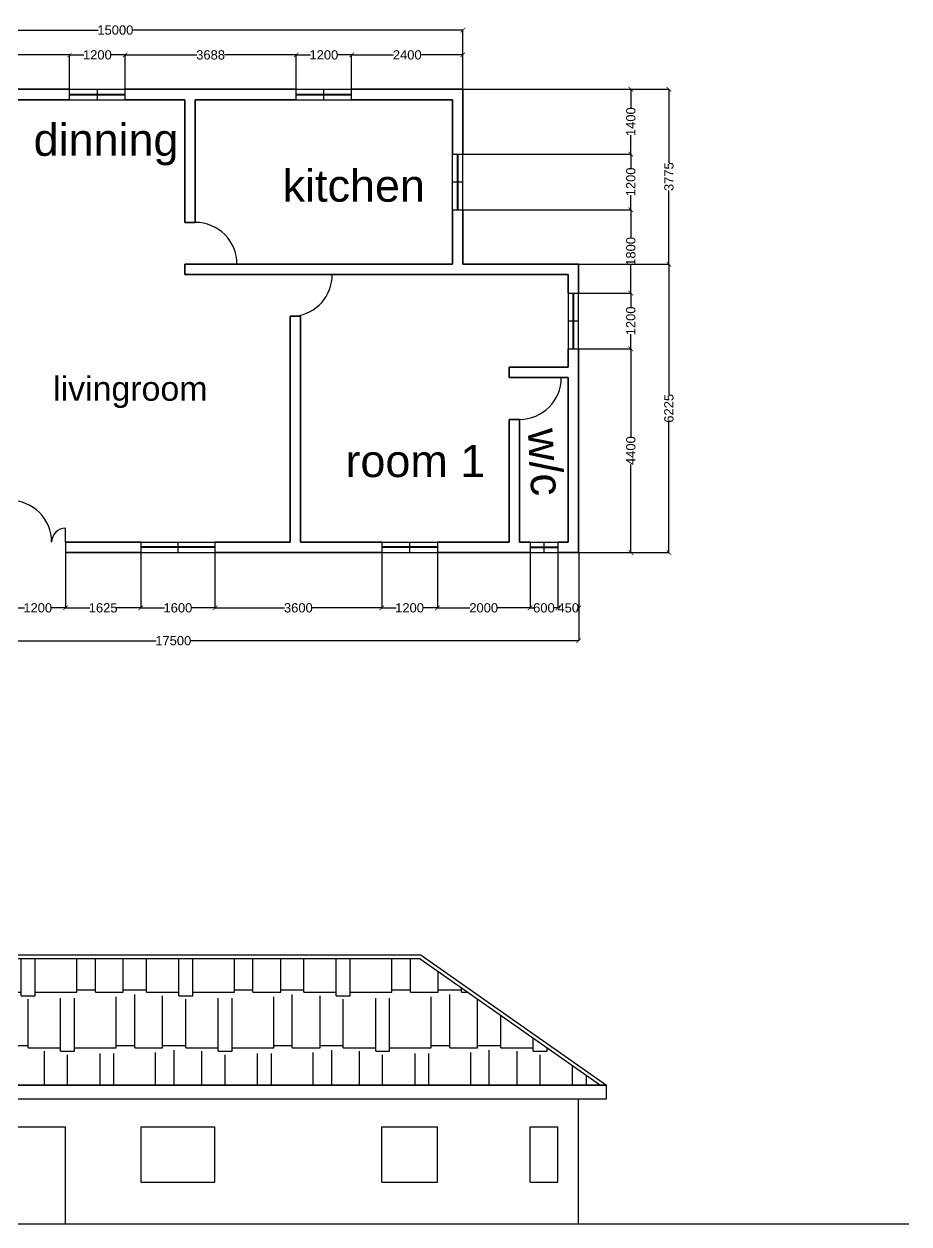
# Model space of a CAD drawing. Header units: millimetres. Extents: x -94062 to 81111, y 92198 to 185346.
# Drawn here: x 35011 to 54111, y 92198 to 118101 of the extents above; entities that cross this region are included whole.
import ezdxf

# ---------------------------------------------------------------- set-up
doc = ezdxf.new("R2010")
doc.units = ezdxf.units.MM
doc.header["$MEASUREMENT"] = 0
doc.styles.get("Standard").update_dxf_attribs({"font": 'arial.ttf'})
doc.dimstyles.get("Standard").update_dxf_attribs({"dimtxt": 200, "dimasz": 100, "dimexe": 0.18, "dimexo": 0.0625, "dimgap": 0.09, "dimtad": 0, "dimdec": 0, "dimzin": 0, "dimdsep": 46, "dimtxsty": 'Standard', "dimblk": 'ARCHTICK', "dimcen": 0.09, "dimadec": 0, "dimazin": 0, "dimtfac": 1, "dimtdec": 0, "dimtofl": 0, "dimtmove": 0, "dimatfit": 3, "dimldrblk": 'ARCHTICK', "dimfxl": 1, "dimtolj": 1, "dimtzin": 0, "dimarcsym": 0})

# ---------------------------------------------------------------- blocks, each defined once
blk = doc.blocks.new('_ArchTick')
at = {"color": 0, "linetype": 'ByBlock', "const_width": 0.15}
blk.add_lwpolyline([(-0.5, -0.5), (0.5, 0.5)], dxfattribs=at)
blk = doc.blocks.new('*D42')
at = {"color": 0, "lineweight": -2, "transparency": 16777216}
for p, q in [((29482, 106692), (29482, 104789)), ((46982, 106692), (46982, 104789)), ((29482, 104789), (37865, 104789)), ((46982, 104789), (38598, 104789))]:
    blk.add_line(p, q, dxfattribs=at)
at = {"layer": 'Defpoints', "color": 0, "transparency": 16777216}
for p in [(29482, 106692), (46982, 106692), (46982, 104789)]:
    blk.add_point(p, dxfattribs=at)
at = {"color": 0, "lineweight": -2, "transparency": 16777216, "xscale": 100, "yscale": 100, "zscale": 100, "rotation": 180}
blk.add_blockref('_ArchTick', (29482, 104789), dxfattribs=at)
at = {"color": 0, "lineweight": -2, "transparency": 16777216, "xscale": 100, "yscale": 100, "zscale": 100}
blk.add_blockref('_ArchTick', (46982, 104789), dxfattribs=at)
at = {"color": 0, "transparency": 16777216, "insert": (38232, 104789), "char_height": 200, "attachment_point": 5}
blk.add_mtext('\\A1;17500', dxfattribs=at)
blk = doc.blocks.new('*D46')
at = {"color": 0, "lineweight": -2, "transparency": 16777216}
for p, q in [((34707, 106692), (34707, 105497)), ((35907, 106692), (35907, 105497)), ((34707, 105497), (35018, 105497)), ((35907, 105497), (35596, 105497))]:
    blk.add_line(p, q, dxfattribs=at)
at = {"layer": 'Defpoints', "color": 0, "transparency": 16777216}
for p in [(34707, 106692), (35907, 106692), (35907, 105497)]:
    blk.add_point(p, dxfattribs=at)
at = {"color": 0, "lineweight": -2, "transparency": 16777216, "xscale": 100, "yscale": 100, "zscale": 100, "rotation": 180}
blk.add_blockref('_ArchTick', (34707, 105497), dxfattribs=at)
at = {"color": 0, "lineweight": -2, "transparency": 16777216, "xscale": 100, "yscale": 100, "zscale": 100}
blk.add_blockref('_ArchTick', (35907, 105497), dxfattribs=at)
at = {"color": 0, "transparency": 16777216, "insert": (35307, 105497), "char_height": 200, "attachment_point": 5}
blk.add_mtext('\\A1;1200', dxfattribs=at)
blk = doc.blocks.new('*D47')
at = {"color": 0, "lineweight": -2, "transparency": 16777216}
for p, q in [((35907, 106692), (35907, 105497)), ((37532, 106692), (37532, 105497)), ((35907, 105497), (36429, 105497)), ((37532, 105497), (37009, 105497))]:
    blk.add_line(p, q, dxfattribs=at)
at = {"layer": 'Defpoints', "color": 0, "transparency": 16777216}
for p in [(35907, 106692), (37532, 106692), (37532, 105497)]:
    blk.add_point(p, dxfattribs=at)
at = {"color": 0, "lineweight": -2, "transparency": 16777216, "xscale": 100, "yscale": 100, "zscale": 100, "rotation": 180}
blk.add_blockref('_ArchTick', (35907, 105497), dxfattribs=at)
at = {"color": 0, "lineweight": -2, "transparency": 16777216, "xscale": 100, "yscale": 100, "zscale": 100}
blk.add_blockref('_ArchTick', (37532, 105497), dxfattribs=at)
at = {"color": 0, "transparency": 16777216, "insert": (36719, 105497), "char_height": 200, "attachment_point": 5}
blk.add_mtext('\\A1;1625', dxfattribs=at)
blk = doc.blocks.new('*D48')
at = {"color": 0, "lineweight": -2, "transparency": 16777216}
for p, q in [((37532, 106692), (37532, 105497)), ((39132, 106692), (39132, 105497)), ((37532, 105497), (38043, 105497)), ((39132, 105497), (38621, 105497))]:
    blk.add_line(p, q, dxfattribs=at)
at = {"layer": 'Defpoints', "color": 0, "transparency": 16777216}
for p in [(37532, 106692), (39132, 106692), (39132, 105497)]:
    blk.add_point(p, dxfattribs=at)
at = {"color": 0, "lineweight": -2, "transparency": 16777216, "xscale": 100, "yscale": 100, "zscale": 100, "rotation": 180}
blk.add_blockref('_ArchTick', (37532, 105497), dxfattribs=at)
at = {"color": 0, "lineweight": -2, "transparency": 16777216, "xscale": 100, "yscale": 100, "zscale": 100}
blk.add_blockref('_ArchTick', (39132, 105497), dxfattribs=at)
at = {"color": 0, "transparency": 16777216, "insert": (38332, 105497), "char_height": 200, "attachment_point": 5}
blk.add_mtext('\\A1;1600', dxfattribs=at)
blk = doc.blocks.new('*D49')
at = {"color": 0, "lineweight": -2, "transparency": 16777216}
for p, q in [((39132, 106692), (39132, 105497)), ((42732, 106692), (42732, 105497)), ((39132, 105497), (40633, 105497)), ((42732, 105497), (41230, 105497))]:
    blk.add_line(p, q, dxfattribs=at)
at = {"layer": 'Defpoints', "color": 0, "transparency": 16777216}
for p in [(39132, 106692), (42732, 106692), (42732, 105497)]:
    blk.add_point(p, dxfattribs=at)
at = {"color": 0, "lineweight": -2, "transparency": 16777216, "xscale": 100, "yscale": 100, "zscale": 100, "rotation": 180}
blk.add_blockref('_ArchTick', (39132, 105497), dxfattribs=at)
at = {"color": 0, "lineweight": -2, "transparency": 16777216, "xscale": 100, "yscale": 100, "zscale": 100}
blk.add_blockref('_ArchTick', (42732, 105497), dxfattribs=at)
at = {"color": 0, "transparency": 16777216, "insert": (40932, 105497), "char_height": 200, "attachment_point": 5}
blk.add_mtext('\\A1;3600', dxfattribs=at)
blk = doc.blocks.new('*D50')
at = {"color": 0, "lineweight": -2, "transparency": 16777216}
for p, q in [((42732, 106692), (42732, 105497)), ((43932, 106692), (43932, 105497)), ((42732, 105497), (43043, 105497)), ((43932, 105497), (43621, 105497))]:
    blk.add_line(p, q, dxfattribs=at)
at = {"layer": 'Defpoints', "color": 0, "transparency": 16777216}
for p in [(42732, 106692), (43932, 106692), (43932, 105497)]:
    blk.add_point(p, dxfattribs=at)
at = {"color": 0, "lineweight": -2, "transparency": 16777216, "xscale": 100, "yscale": 100, "zscale": 100, "rotation": 180}
blk.add_blockref('_ArchTick', (42732, 105497), dxfattribs=at)
at = {"color": 0, "lineweight": -2, "transparency": 16777216, "xscale": 100, "yscale": 100, "zscale": 100}
blk.add_blockref('_ArchTick', (43932, 105497), dxfattribs=at)
at = {"color": 0, "transparency": 16777216, "insert": (43332, 105497), "char_height": 200, "attachment_point": 5}
blk.add_mtext('\\A1;1200', dxfattribs=at)
blk = doc.blocks.new('*D51')
at = {"color": 0, "lineweight": -2, "transparency": 16777216}
for p, q in [((43932, 106692), (43932, 105497)), ((45932, 106692), (45932, 105497)), ((43932, 105497), (44632, 105497)), ((45932, 105497), (45232, 105497))]:
    blk.add_line(p, q, dxfattribs=at)
at = {"layer": 'Defpoints', "color": 0, "transparency": 16777216}
for p in [(43932, 106692), (45932, 106692), (45932, 105497)]:
    blk.add_point(p, dxfattribs=at)
at = {"color": 0, "lineweight": -2, "transparency": 16777216, "xscale": 100, "yscale": 100, "zscale": 100, "rotation": 180}
blk.add_blockref('_ArchTick', (43932, 105497), dxfattribs=at)
at = {"color": 0, "lineweight": -2, "transparency": 16777216, "xscale": 100, "yscale": 100, "zscale": 100}
blk.add_blockref('_ArchTick', (45932, 105497), dxfattribs=at)
at = {"color": 0, "transparency": 16777216, "insert": (44932, 105497), "char_height": 200, "attachment_point": 5}
blk.add_mtext('\\A1;2000', dxfattribs=at)
blk = doc.blocks.new('*D52')
at = {"color": 0, "lineweight": -2, "transparency": 16777216}
for p, q in [((45932, 106692), (45932, 105497)), ((46532, 106692), (46532, 105497)), ((45932, 105497), (46010, 105497)), ((46532, 105497), (46453, 105497))]:
    blk.add_line(p, q, dxfattribs=at)
at = {"layer": 'Defpoints', "color": 0, "transparency": 16777216}
for p in [(45932, 106692), (46532, 106692), (46532, 105497)]:
    blk.add_point(p, dxfattribs=at)
at = {"color": 0, "lineweight": -2, "transparency": 16777216, "xscale": 100, "yscale": 100, "zscale": 100, "rotation": 180}
blk.add_blockref('_ArchTick', (45932, 105497), dxfattribs=at)
at = {"color": 0, "lineweight": -2, "transparency": 16777216, "xscale": 100, "yscale": 100, "zscale": 100}
blk.add_blockref('_ArchTick', (46532, 105497), dxfattribs=at)
at = {"color": 0, "transparency": 16777216, "insert": (46232, 105497), "char_height": 200, "attachment_point": 5}
blk.add_mtext('\\A1;600', dxfattribs=at)
blk = doc.blocks.new('*D53')
at = {"color": 0, "lineweight": -2, "transparency": 16777216}
for p, q in [((46532, 106692), (46532, 105497)), ((46982, 106692), (46982, 105497)), ((46532, 105497), (46532, 105497)), ((46982, 105497), (46981, 105497))]:
    blk.add_line(p, q, dxfattribs=at)
at = {"layer": 'Defpoints', "color": 0, "transparency": 16777216}
for p in [(46532, 106692), (46982, 106692), (46982, 105497)]:
    blk.add_point(p, dxfattribs=at)
at = {"color": 0, "lineweight": -2, "transparency": 16777216, "xscale": 100, "yscale": 100, "zscale": 100, "rotation": 180}
blk.add_blockref('_ArchTick', (46532, 105497), dxfattribs=at)
at = {"color": 0, "lineweight": -2, "transparency": 16777216, "xscale": 100, "yscale": 100, "zscale": 100}
blk.add_blockref('_ArchTick', (46982, 105497), dxfattribs=at)
at = {"color": 0, "transparency": 16777216, "insert": (46757, 105497), "char_height": 200, "attachment_point": 5}
blk.add_mtext('\\A1;450', dxfattribs=at)
blk = doc.blocks.new('*D54')
at = {"color": 0, "lineweight": -2, "transparency": 16777216}
for p, q in [((29482, 116692), (29482, 117970)), ((29482, 117969), (36615, 117969)), ((44482, 117969), (37348, 117969)), ((44482, 116692), (44482, 117970))]:
    blk.add_line(p, q, dxfattribs=at)
at = {"layer": 'Defpoints', "color": 0, "transparency": 16777216}
for p in [(44482, 117969), (29482, 116692), (44482, 116692)]:
    blk.add_point(p, dxfattribs=at)
at = {"color": 0, "lineweight": -2, "transparency": 16777216, "xscale": 100, "yscale": 100, "zscale": 100, "rotation": 180}
blk.add_blockref('_ArchTick', (29482, 117969), dxfattribs=at)
at = {"color": 0, "lineweight": -2, "transparency": 16777216, "xscale": 100, "yscale": 100, "zscale": 100}
blk.add_blockref('_ArchTick', (44482, 117969), dxfattribs=at)
at = {"color": 0, "transparency": 16777216, "insert": (36982, 117969), "char_height": 200, "attachment_point": 5}
blk.add_mtext('\\A1;15000', dxfattribs=at)
blk = doc.blocks.new('*D57')
at = {"color": 0, "lineweight": -2, "transparency": 16777216}
for p, q in [((32694, 116692), (32694, 117433)), ((32694, 117433), (34046, 117433)), ((35994, 117433), (34642, 117433)), ((35994, 116467), (35994, 117433))]:
    blk.add_line(p, q, dxfattribs=at)
at = {"layer": 'Defpoints', "color": 0, "transparency": 16777216}
for p in [(35994, 117433), (32694, 116692), (35994, 116467)]:
    blk.add_point(p, dxfattribs=at)
at = {"color": 0, "lineweight": -2, "transparency": 16777216, "xscale": 100, "yscale": 100, "zscale": 100, "rotation": 180}
blk.add_blockref('_ArchTick', (32694, 117433), dxfattribs=at)
at = {"color": 0, "lineweight": -2, "transparency": 16777216, "xscale": 100, "yscale": 100, "zscale": 100}
blk.add_blockref('_ArchTick', (35994, 117433), dxfattribs=at)
at = {"color": 0, "transparency": 16777216, "insert": (34344, 117433), "char_height": 200, "attachment_point": 5}
blk.add_mtext('\\A1;3300', dxfattribs=at)
blk = doc.blocks.new('*D58')
at = {"color": 0, "lineweight": -2, "transparency": 16777216}
for p, q in [((35994, 116467), (35994, 117433)), ((35994, 117433), (36305, 117433)), ((37194, 117433), (36883, 117433)), ((37194, 116467), (37194, 117433))]:
    blk.add_line(p, q, dxfattribs=at)
at = {"layer": 'Defpoints', "color": 0, "transparency": 16777216}
for p in [(37194, 117433), (35994, 116467), (37194, 116467)]:
    blk.add_point(p, dxfattribs=at)
at = {"color": 0, "lineweight": -2, "transparency": 16777216, "xscale": 100, "yscale": 100, "zscale": 100, "rotation": 180}
blk.add_blockref('_ArchTick', (35994, 117433), dxfattribs=at)
at = {"color": 0, "lineweight": -2, "transparency": 16777216, "xscale": 100, "yscale": 100, "zscale": 100}
blk.add_blockref('_ArchTick', (37194, 117433), dxfattribs=at)
at = {"color": 0, "transparency": 16777216, "insert": (36594, 117433), "char_height": 200, "attachment_point": 5}
blk.add_mtext('\\A1;1200', dxfattribs=at)
blk = doc.blocks.new('*D59')
at = {"color": 0, "lineweight": -2, "transparency": 16777216}
for p, q in [((37194, 116467), (37194, 117433)), ((37194, 117433), (38739, 117433)), ((40882, 117433), (39337, 117433)), ((40882, 116467), (40882, 117433))]:
    blk.add_line(p, q, dxfattribs=at)
at = {"layer": 'Defpoints', "color": 0, "transparency": 16777216}
for p in [(40882, 117433), (37194, 116467), (40882, 116467)]:
    blk.add_point(p, dxfattribs=at)
at = {"color": 0, "lineweight": -2, "transparency": 16777216, "xscale": 100, "yscale": 100, "zscale": 100, "rotation": 180}
blk.add_blockref('_ArchTick', (37194, 117433), dxfattribs=at)
at = {"color": 0, "lineweight": -2, "transparency": 16777216, "xscale": 100, "yscale": 100, "zscale": 100}
blk.add_blockref('_ArchTick', (40882, 117433), dxfattribs=at)
at = {"color": 0, "transparency": 16777216, "insert": (39038, 117433), "char_height": 200, "attachment_point": 5}
blk.add_mtext('\\A1;3688', dxfattribs=at)
blk = doc.blocks.new('*D60')
at = {"color": 0, "lineweight": -2, "transparency": 16777216}
for p, q in [((40882, 116467), (40882, 117433)), ((40882, 117433), (41193, 117433)), ((42082, 117433), (41771, 117433)), ((42082, 116587), (42082, 117433))]:
    blk.add_line(p, q, dxfattribs=at)
at = {"layer": 'Defpoints', "color": 0, "transparency": 16777216}
for p in [(42082, 117433), (42082, 116587), (40882, 116467)]:
    blk.add_point(p, dxfattribs=at)
at = {"color": 0, "lineweight": -2, "transparency": 16777216, "xscale": 100, "yscale": 100, "zscale": 100, "rotation": 180}
blk.add_blockref('_ArchTick', (40882, 117433), dxfattribs=at)
at = {"color": 0, "lineweight": -2, "transparency": 16777216, "xscale": 100, "yscale": 100, "zscale": 100}
blk.add_blockref('_ArchTick', (42082, 117433), dxfattribs=at)
at = {"color": 0, "transparency": 16777216, "insert": (41482, 117433), "char_height": 200, "attachment_point": 5}
blk.add_mtext('\\A1;1200', dxfattribs=at)
blk = doc.blocks.new('*D61')
at = {"color": 0, "lineweight": -2, "transparency": 16777216}
for p, q in [((42082, 116587), (42082, 117433)), ((42082, 117433), (42982, 117433)), ((44482, 117433), (43582, 117433)), ((44482, 116692), (44482, 117433))]:
    blk.add_line(p, q, dxfattribs=at)
at = {"layer": 'Defpoints', "color": 0, "transparency": 16777216}
for p in [(44482, 117433), (42082, 116587), (44482, 116692)]:
    blk.add_point(p, dxfattribs=at)
at = {"color": 0, "lineweight": -2, "transparency": 16777216, "xscale": 100, "yscale": 100, "zscale": 100, "rotation": 180}
blk.add_blockref('_ArchTick', (42082, 117433), dxfattribs=at)
at = {"color": 0, "lineweight": -2, "transparency": 16777216, "xscale": 100, "yscale": 100, "zscale": 100}
blk.add_blockref('_ArchTick', (44482, 117433), dxfattribs=at)
at = {"color": 0, "transparency": 16777216, "insert": (43282, 117433), "char_height": 200, "attachment_point": 5}
blk.add_mtext('\\A1;2400', dxfattribs=at)
blk = doc.blocks.new('*D62')
at = {"color": 0, "lineweight": -2, "transparency": 16777216}
for p, q in [((46982, 112917), (48930, 112917)), ((48930, 112917), (48930, 110105)), ((48930, 106692), (48930, 109505)), ((46982, 106692), (48930, 106692))]:
    blk.add_line(p, q, dxfattribs=at)
at = {"layer": 'Defpoints', "color": 0, "transparency": 16777216}
for p in [(46982, 112917), (48930, 112917), (46982, 106692)]:
    blk.add_point(p, dxfattribs=at)
at = {"color": 0, "lineweight": -2, "transparency": 16777216, "xscale": 100, "yscale": 100, "zscale": 100}
for p, rotation in [((48930, 112917), 90), ((48930, 106692), 270)]:
    blk.add_blockref('_ArchTick', p, dxfattribs=dict(at, rotation=rotation))
at = {"color": 0, "transparency": 16777216, "insert": (48930, 109805), "char_height": 200, "attachment_point": 5, "rotation": 90}
blk.add_mtext('\\A1;6225', dxfattribs=at)
blk = doc.blocks.new('*D63')
at = {"color": 0, "lineweight": -2, "transparency": 16777216}
for p, q in [((44482, 116692), (48930, 116692)), ((48930, 116692), (48930, 115104)), ((48930, 112917), (48930, 114505)), ((46982, 112917), (48930, 112917))]:
    blk.add_line(p, q, dxfattribs=at)
at = {"layer": 'Defpoints', "color": 0, "transparency": 16777216}
for p in [(44482, 116692), (48930, 116692), (46982, 112917)]:
    blk.add_point(p, dxfattribs=at)
at = {"color": 0, "lineweight": -2, "transparency": 16777216, "xscale": 100, "yscale": 100, "zscale": 100}
for p, rotation in [((48930, 116692), 90), ((48930, 112917), 270)]:
    blk.add_blockref('_ArchTick', p, dxfattribs=dict(at, rotation=rotation))
at = {"color": 0, "transparency": 16777216, "insert": (48930, 114805), "char_height": 200, "attachment_point": 5, "rotation": 90}
blk.add_mtext('\\A1;3775', dxfattribs=at)
blk = doc.blocks.new('*D64')
at = {"color": 0, "lineweight": -2, "transparency": 16777216}
for p, q in [((46982, 111092), (48108, 111092)), ((48108, 111092), (48108, 109194)), ((48108, 106692), (48108, 108590)), ((46982, 106692), (48108, 106692))]:
    blk.add_line(p, q, dxfattribs=at)
at = {"layer": 'Defpoints', "color": 0, "transparency": 16777216}
for p in [(46982, 111092), (48108, 111092), (46982, 106692)]:
    blk.add_point(p, dxfattribs=at)
at = {"color": 0, "lineweight": -2, "transparency": 16777216, "xscale": 100, "yscale": 100, "zscale": 100}
for p, rotation in [((48108, 111092), 90), ((48108, 106692), 270)]:
    blk.add_blockref('_ArchTick', p, dxfattribs=dict(at, rotation=rotation))
at = {"color": 0, "transparency": 16777216, "insert": (48108, 108892), "char_height": 200, "attachment_point": 5, "rotation": 90}
blk.add_mtext('\\A1;4400', dxfattribs=at)
blk = doc.blocks.new('*D65')
at = {"color": 0, "lineweight": -2, "transparency": 16777216}
for p, q in [((46982, 112292), (48108, 112292)), ((48108, 112292), (48108, 111981)), ((48108, 111092), (48108, 111403)), ((46982, 111092), (48108, 111092))]:
    blk.add_line(p, q, dxfattribs=at)
at = {"layer": 'Defpoints', "color": 0, "transparency": 16777216}
for p in [(46982, 112292), (48108, 112292), (46982, 111092)]:
    blk.add_point(p, dxfattribs=at)
at = {"color": 0, "lineweight": -2, "transparency": 16777216, "xscale": 100, "yscale": 100, "zscale": 100}
for p, rotation in [((48108, 112292), 90), ((48108, 111092), 270)]:
    blk.add_blockref('_ArchTick', p, dxfattribs=dict(at, rotation=rotation))
at = {"color": 0, "transparency": 16777216, "insert": (48108, 111692), "char_height": 200, "attachment_point": 5, "rotation": 90}
blk.add_mtext('\\A1;1200', dxfattribs=at)
blk = doc.blocks.new('*D66')
at = {"color": 0, "lineweight": -2, "transparency": 16777216}
for p, q in [((44362, 114092), (48108, 114092)), ((48108, 114092), (48108, 113481)), ((48108, 112292), (48108, 112903)), ((46982, 112292), (48108, 112292))]:
    blk.add_line(p, q, dxfattribs=at)
at = {"layer": 'Defpoints', "color": 0, "transparency": 16777216}
for p in [(44362, 114092), (48108, 114092), (46982, 112292)]:
    blk.add_point(p, dxfattribs=at)
at = {"color": 0, "lineweight": -2, "transparency": 16777216, "xscale": 100, "yscale": 100, "zscale": 100}
for p, rotation in [((48108, 114092), 90), ((48108, 112292), 270)]:
    blk.add_blockref('_ArchTick', p, dxfattribs=dict(at, rotation=rotation))
at = {"color": 0, "transparency": 16777216, "insert": (48108, 113192), "char_height": 200, "attachment_point": 5, "rotation": 90}
blk.add_mtext('\\A1;1800', dxfattribs=at)
blk = doc.blocks.new('*D67')
at = {"color": 0, "lineweight": -2, "transparency": 16777216}
for p, q in [((44377, 115292), (48108, 115292)), ((48108, 115292), (48108, 114981)), ((48108, 114092), (48108, 114403)), ((44362, 114092), (48108, 114092))]:
    blk.add_line(p, q, dxfattribs=at)
at = {"layer": 'Defpoints', "color": 0, "transparency": 16777216}
for p in [(44377, 115292), (48108, 115292), (44362, 114092)]:
    blk.add_point(p, dxfattribs=at)
at = {"color": 0, "lineweight": -2, "transparency": 16777216, "xscale": 100, "yscale": 100, "zscale": 100}
for p, rotation in [((48108, 115292), 90), ((48108, 114092), 270)]:
    blk.add_blockref('_ArchTick', p, dxfattribs=dict(at, rotation=rotation))
at = {"color": 0, "transparency": 16777216, "insert": (48108, 114692), "char_height": 200, "attachment_point": 5, "rotation": 90}
blk.add_mtext('\\A1;1200', dxfattribs=at)
blk = doc.blocks.new('*D68')
at = {"color": 0, "lineweight": -2, "transparency": 16777216}
for p, q in [((44482, 116692), (48108, 116692)), ((48108, 116692), (48108, 116281)), ((48108, 115292), (48108, 115703)), ((44377, 115292), (48108, 115292))]:
    blk.add_line(p, q, dxfattribs=at)
at = {"layer": 'Defpoints', "color": 0, "transparency": 16777216}
for p in [(44482, 116692), (48108, 116692), (44377, 115292)]:
    blk.add_point(p, dxfattribs=at)
at = {"color": 0, "lineweight": -2, "transparency": 16777216, "xscale": 100, "yscale": 100, "zscale": 100}
for p, rotation in [((48108, 116692), 90), ((48108, 115292), 270)]:
    blk.add_blockref('_ArchTick', p, dxfattribs=dict(at, rotation=rotation))
at = {"color": 0, "transparency": 16777216, "insert": (48108, 115992), "char_height": 200, "attachment_point": 5, "rotation": 90}
blk.add_mtext('\\A1;1400', dxfattribs=at)

msp = doc.modelspace()

# ---------------------------------------------------------------- hatches: boundary and pattern name
h = msp.add_hatch()
h.set_pattern_fill('AR-RSHKE', color=256, scale=100)
h.paths.add_polyline_path([(43559.2, 97923), (32904.1, 97923), (29012.4, 95198), (47450.9, 95198)])

# ---------------------------------------------------------------- linework, layer by layer
at = {"lineweight": 35}
for p, q in [((32694.2, 116692.1), (35994.2, 116692.1)), ((37194.2, 116692.1), (40881.7, 116692.1)), ((42081.7, 116692.1), (44481.7, 116692.1)), ((44481.7, 116692.1), (44481.7, 115292.1)), ((34706.7, 116467.1), (35994.2, 116467.1)), ((37194.2, 116467.1), (38481.7, 116467.1)), ((38481.7, 116467.1), (38481.7, 113817.1)), ((38706.7, 116467.1), (38706.7, 113817.1)), ((38706.7, 116467.1), (40881.7, 116467.1)), ((42081.7, 116467.1), (44256.7, 116467.1)), ((44256.7, 116467.1), (44256.7, 115292.1)), ((44256.7, 114092.1), (44256.7, 112917.1)), ((44481.7, 114092.1), (44481.7, 112917.1)), ((38706.7, 113817.1), (38481.7, 113817.1)), ((38481.7, 112692.1), (38481.7, 112917.1)), ((38481.7, 112917.1), (38706.7, 112917.1)), ((38481.7, 112692.1), (40756.7, 112692.1)), ((38706.7, 112917.1), (44256.7, 112917.1)), ((40756.7, 112692.1), (39856.7, 112692.1)), ((40981.7, 112692.1), (40756.7, 112692.1)), ((40981.7, 112692.1), (44481.7, 112692.1)), ((40981.7, 112692.1), (44481.7, 112692.1)), ((44481.7, 112917.1), (46981.7, 112917.1)), ((44481.7, 112692.1), (46756.7, 112692.1)), ((46756.7, 112292.1), (46756.7, 112692.1)), ((46981.7, 112692.1), (46981.7, 112917.1)), ((46981.7, 112292.1), (46981.7, 112692.1)), ((40756.7, 106917.1), (40756.7, 111792.1)), ((40756.7, 111792.1), (40869.2, 111792.1)), ((40756.7, 111792.1), (40981.7, 111792.1)), ((40981.7, 106917.1), (40981.7, 111792.1)), ((46756.7, 110692.1), (46756.7, 111092.1)), ((46981.7, 106692.1), (46981.7, 111092.1)), ((45481.7, 110692.1), (46756.7, 110692.1)), ((45481.7, 110692.1), (45481.7, 110467.1)), ((45481.7, 110467.1), (45706.7, 110467.1)), ((45706.7, 110467.1), (46756.7, 110467.1)), ((46756.7, 106917.1), (46756.7, 110467.1)), ((45481.7, 106917.1), (45481.7, 109567.1)), ((45706.7, 109567.1), (45481.7, 109567.1)), ((45706.7, 106917.1), (45706.7, 109567.1)), ((37531.7, 106917.1), (35906.7, 106917.1)), ((37131.7, 106917.1), (37531.7, 106917.1)), ((40756.7, 106917.1), (39131.7, 106917.1)), ((42731.7, 106917.1), (40981.7, 106917.1)), ((44481.7, 106917.1), (43931.7, 106917.1)), ((44481.7, 106917.1), (45481.7, 106917.1)), ((45706.7, 106917.1), (45931.7, 106917.1)), ((46531.7, 106917.1), (46756.7, 106917.1)), ((37531.7, 106692.1), (35906.7, 106692.1)), ((37531.7, 106692.1), (37131.7, 106692.1)), ((42731.7, 106692.1), (39131.7, 106692.1)), ((44481.7, 106692.1), (43931.7, 106692.1)), ((44481.7, 106692.1), (45931.7, 106692.1)), ((46531.7, 106692.1), (46981.7, 106692.1))]:
    msp.add_line(p, q, dxfattribs=at)
for p, q in [((35994.2, 116467.1), (35994.2, 116692.1)), ((37194.2, 116467.1), (37194.2, 116692.1)), ((40881.7, 116467.1), (40881.7, 116692.1)), ((42081.7, 116467.1), (42081.7, 116692.1)), ((44256.7, 115292.1), (44481.7, 115292.1)), ((44256.7, 114092.1), (44481.7, 114092.1)), ((38481.7, 112917.1), (38481.7, 112692.1)), ((39481.7, 112692.1), (40756.7, 112692.1)), ((46756.7, 112292.1), (46981.7, 112292.1)), ((46756.7, 111092.1), (46981.7, 111092.1)), ((35906.7, 106917.1), (35906.7, 107217.1)), ((35906.7, 106917.1), (35906.7, 106692.1)), ((37531.7, 106917.1), (37531.7, 106692.1)), ((39131.7, 106917.1), (39131.7, 106692.1)), ((42731.7, 106917.1), (42731.7, 106692.1)), ((43931.7, 106917.1), (43931.7, 106692.1)), ((45931.7, 106917.1), (45931.7, 106692.1)), ((46531.7, 106917.1), (46531.7, 106692.1)), ((43582.8, 97998), (32880.5, 97998)), ((43559.2, 97923), (32904.1, 97923)), ((43559.2, 97923), (47450.9, 95198)), ((43582.8, 97998), (47581.7, 95198)), ((28881.7, 95198), (47581.7, 95198)), ((47581.7, 95198), (28881.7, 95198)), ((29481.7, 95198), (46981.7, 95198)), ((46981.7, 95198), (47581.7, 95198)), ((47581.7, 94898), (47581.7, 95198)), ((29481.7, 94898), (46981.7, 94898)), ((46981.7, 92198), (46981.7, 94898)), ((46981.7, 94898), (47581.7, 94898)), ((34706.7, 94298), (35906.7, 94298)), ((35906.7, 92198), (35906.7, 94298)), ((37531.7, 94298), (37531.7, 93098)), ((37531.7, 94298), (39131.7, 94298)), ((39131.7, 93098), (39131.7, 94298)), ((42731.7, 93098), (42731.7, 94298)), ((42731.7, 94298), (43931.7, 94298)), ((43931.7, 93098), (43931.7, 94298)), ((45931.7, 93098), (45931.7, 94298)), ((45931.7, 94298), (46531.7, 94298)), ((46531.7, 93098), (46531.7, 94298)), ((37531.7, 93098), (39131.7, 93098)), ((42731.7, 93098), (43931.7, 93098)), ((45931.7, 93098), (46531.7, 93098)), ((29481.7, 92198), (46981.7, 92198)), ((46981.7, 92198), (54111.5, 92198))]:
    msp.add_line(p, q)
at = {"color": 5}
for p, q in [((35994.2, 116692.1), (37194.2, 116692.1)), ((35994.2, 116587.1), (37194.2, 116587.1)), ((35994.2, 116587.1), (37194.2, 116587.1)), ((35994.2, 116572.1), (37194.2, 116572.1)), ((36594.2, 116467.1), (36594.2, 116692.1)), ((40881.7, 116692.1), (42081.7, 116692.1)), ((40881.7, 116587.1), (42081.7, 116587.1)), ((40881.7, 116572.1), (42081.7, 116572.1)), ((41481.7, 116467.1), (41481.7, 116692.1)), ((35994.2, 116467.1), (37194.2, 116467.1)), ((40881.7, 116467.1), (42081.7, 116467.1)), ((44256.7, 114092.1), (44256.7, 115379.5)), ((44361.7, 115292.1), (44361.7, 114092.1)), ((44376.7, 115292.1), (44376.7, 114092.1)), ((44481.7, 114092.1), (44481.7, 115292.1)), ((44256.7, 114692.1), (44481.7, 114692.1)), ((46756.7, 112292.1), (46756.7, 111092.1)), ((46861.7, 111092.1), (46861.7, 112292.1)), ((46876.7, 111092.1), (46876.7, 112292.1)), ((46981.7, 111092.1), (46981.7, 112292.1)), ((46756.7, 111692.1), (46981.7, 111692.1)), ((37531.7, 106917.1), (39131.7, 106917.1)), ((39131.7, 106812.1), (37531.7, 106812.1)), ((39131.7, 106797.1), (37531.7, 106797.1)), ((38331.7, 106917.1), (38331.7, 106692.1)), ((42731.7, 106917.1), (43931.7, 106917.1)), ((43931.7, 106812.1), (42731.7, 106812.1)), ((43931.7, 106797.1), (42731.7, 106797.1)), ((43331.7, 106917.1), (43331.7, 106692.1)), ((45931.7, 106917.1), (46531.7, 106917.1)), ((45931.7, 106812.1), (46531.7, 106812.1)), ((45931.7, 106797.1), (46531.7, 106797.1)), ((46231.7, 106917.1), (46231.7, 106692.1)), ((37531.7, 106692.1), (39131.7, 106692.1)), ((42731.7, 106692.1), (43931.7, 106692.1)), ((45931.7, 106692.1), (46531.7, 106692.1))]:
    msp.add_line(p, q, dxfattribs=at)
for centre, radius, start, end in [((38706.7, 112917.1), 900, 0, 90), ((40756.7, 112692.1), 907, 277.12502, 360), ((45706.7, 110467.1), 900, 270, 0), ((34706.7, 106917.1), 900, 0, 90), ((35906.7, 106917.1), 300, 90, 180)]:
    msp.add_arc(centre, radius, start, end)

# ---------------------------------------------------------------- texts
at = {"attachment_point": 1}
for s, width, gutter_width, insert, char_height in [('dinning ', 13293.963, 2.31, (35218.8, 115949.3), 693.81), ('kitchen', 13293.963, 2.31, (40593, 114958.6), 693.81), ('livingroom', 10033.344, 1.75, (35637.9, 110492.4), 523.64), ('room 1', 13293.963, 2.31, (41949.6, 109014.5), 693.81)]:
    msp.add_mtext_dynamic_manual_height_columns(s, width=width, gutter_width=gutter_width, heights=[0], dxfattribs=dict(at, insert=insert, char_height=char_height))
at = {"insert": (46574.7, 109390.8), "char_height": 693.81, "attachment_point": 1, "rotation": 273.16628}
msp.add_mtext_dynamic_manual_height_columns('w/c', width=13293.963, gutter_width=2.31, heights=[0], dxfattribs=at)

# ---------------------------------------------------------------- dimensions: what is measured, and where the dimension line sits
for base, p1, p2, picture, middle in [((44481.7, 117969.4), (29481.7, 116692.1), (44481.7, 116692.1), '*D54', (36981.7, 117969.4)), ((46981.7, 104789.2), (29481.7, 106692.1), (46981.7, 106692.1), '*D42', (38231.7, 104789.2))]:
    dim = msp.add_linear_dim(base=base, p1=p1, p2=p2, dimstyle='Standard')
    dim.commit()
    dim.dimension.update_dxf_attribs({"geometry": picture, "text_midpoint": middle})
for base, p1, p2, picture, middle in [((35994.2, 117433), (32694.2, 116692.1), (35994.2, 116467.1), '*D57', (34344.2, 117433)), ((37194.2, 117433), (35994.2, 116467.1), (37194.2, 116467.1), '*D58', (36594.2, 117433)), ((40881.6587098, 117433.0321193), (37194.1587098, 116467.0700973), (40881.6587098, 116467.0700973), '*D59', (39037.9087098, 117433.0321193)), ((42081.7, 117433), (40881.7, 116467.1), (42081.7, 116587.1), '*D60', (41481.7, 117433)), ((44481.7, 117433), (42081.7, 116587.1), (44481.7, 116692.1), '*D61', (43281.7, 117433)), ((35906.7, 105497), (34706.7, 106692.1), (35906.7, 106692.1), '*D46', (35306.7, 105497)), ((37531.7, 105497), (35906.7, 106692.1), (37531.7, 106692.1), '*D47', (36719.2, 105497)), ((39131.7, 105497), (37531.7, 106692.1), (39131.7, 106692.1), '*D48', (38331.7, 105497)), ((42731.7, 105497), (39131.7, 106692.1), (42731.7, 106692.1), '*D49', (40931.7, 105497)), ((43931.7, 105497), (42731.7, 106692.1), (43931.7, 106692.1), '*D50', (43331.7, 105497)), ((45931.7, 105497), (43931.7, 106692.1), (45931.7, 106692.1), '*D51', (44931.7, 105497)), ((46531.7, 105497), (45931.7, 106692.1), (46531.7, 106692.1), '*D52', (46231.7, 105497)), ((46981.7, 105497), (46531.7, 106692.1), (46981.7, 106692.1), '*D53', (46756.7, 105497))]:
    dim = msp.add_linear_dim(base=base, p1=p1, p2=p2, dimstyle='Standard', override={"dimtmove": 1})
    dim.commit()
    dim.dimension.update_dxf_attribs({"geometry": picture, "text_midpoint": middle})
for base, p1, p2, picture, middle in [((48107.7, 116692.1), (44376.7, 115292.1), (44481.7, 116692.1), '*D68', (48107.7, 115992.1)), ((48930.3, 116692.1), (46981.7, 112917.1), (44481.7, 116692.1), '*D63', (48930.3, 114804.6)), ((48107.7, 115292.1), (44361.7, 114092.1), (44376.7, 115292.1), '*D67', (48107.7, 114692.1)), ((48107.7, 114092.1), (46981.7, 112292.1), (44361.7, 114092.1), '*D66', (48107.7, 113192.1)), ((48107.7, 112292.1), (46981.7, 111092.1), (46981.7, 112292.1), '*D65', (48107.7, 111692.1))]:
    dim = msp.add_linear_dim(base=base, p1=p1, p2=p2, angle=90, dimstyle='Standard', override={"dimtmove": 1})
    dim.commit()
    dim.dimension.update_dxf_attribs({"geometry": picture, "text_midpoint": middle})
for base, p2, picture, middle in [((48930.3, 112917.1), (46981.7, 112917.1), '*D62', (48930.3, 109804.6)), ((48107.7, 111092.1), (46981.7, 111092.1), '*D64', (48107.7, 108892.1))]:
    dim = msp.add_linear_dim(base=base, p1=(46981.7, 106692.1), p2=p2, angle=90, dimstyle='Standard')
    dim.commit()
    dim.dimension.update_dxf_attribs({"geometry": picture, "text_midpoint": middle})

doc.saveas('drawing.dxf')
